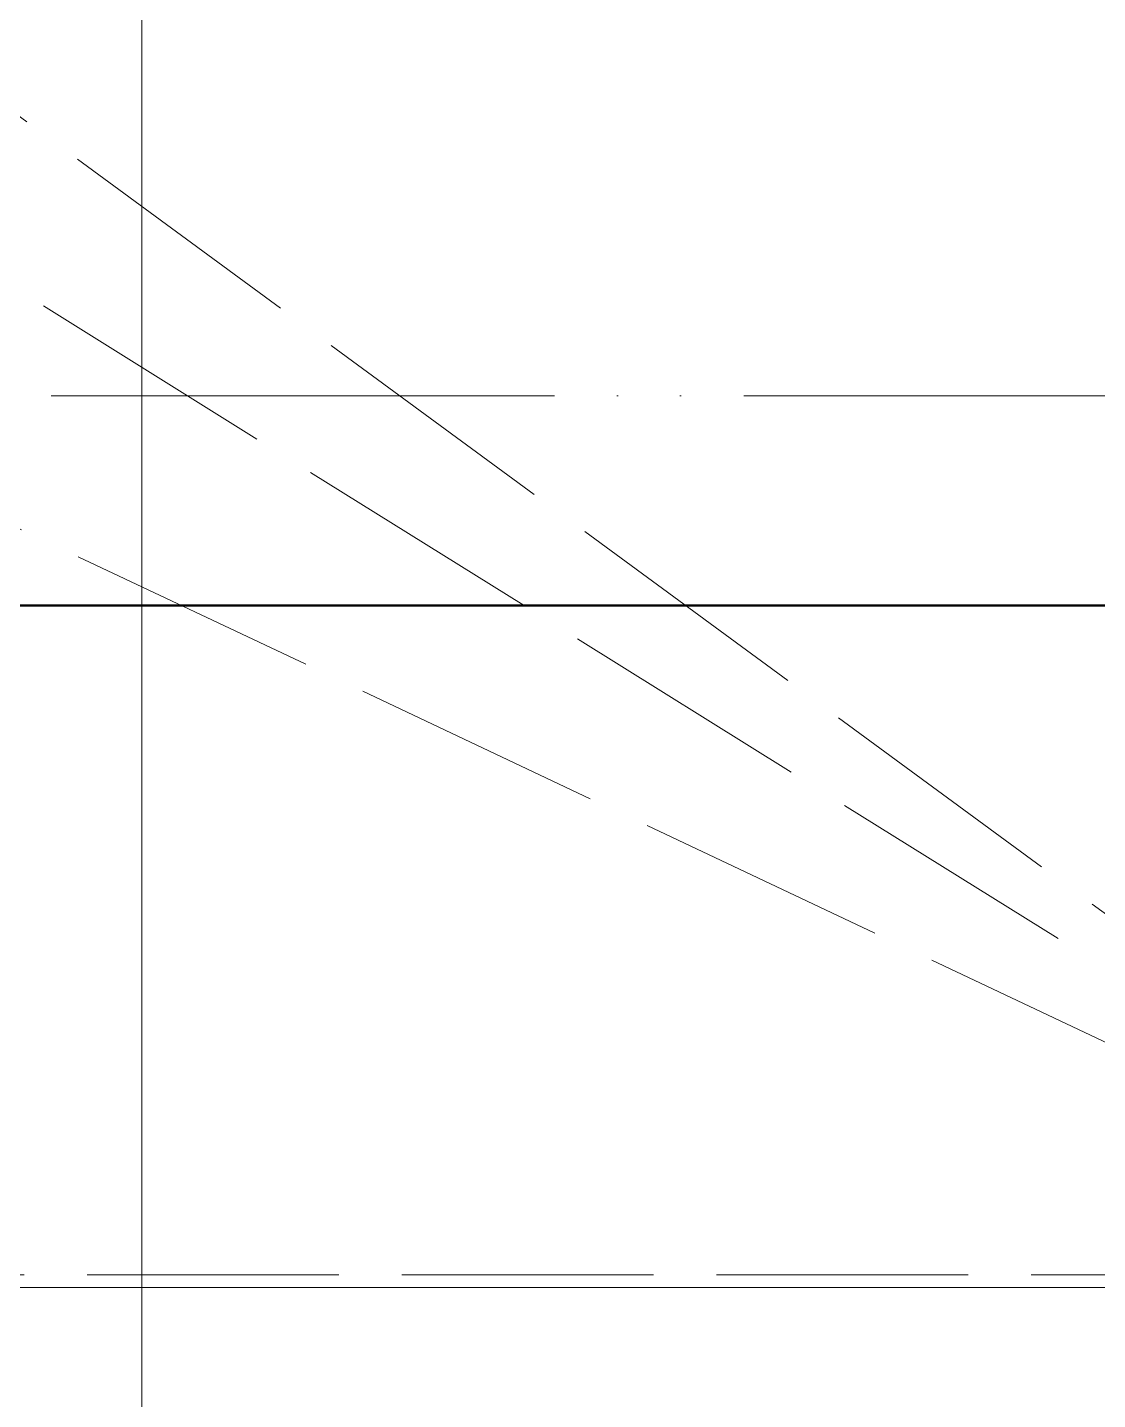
# Model space of a CAD drawing. Header units: millimetres. Extents: x 163705 to 1616509, y 81827 to 302547.
# Drawn here: x 205473 to 205983, y 148381 to 149035 of the extents above; entities that cross this region are included whole.
import ezdxf

# ---------------------------------------------------------------- set-up
doc = ezdxf.new("R2010")
doc.units = ezdxf.units.MM
doc.header["$LTSCALE"] = 10
doc.linetypes.add('ACAD_ISO02W100', pattern=[15, 12, -3])
doc.linetypes.add('ACAD_ISO05W100', pattern=[33, 24, -3, 0, -3, 0, -3])
for name, color, linetype, lineweight in [('1-双点线', 8, 'ACAD_ISO05W100', 0), ('1-建筑轮廓', 7, 'Continuous', 20), ('1-虚线', 8, 'ACAD_ISO02W100', 0), ('1-设备轮廓', 2, 'Continuous', 18)]:
    doc.layers.add(name, color=color, linetype=linetype, lineweight=lineweight)

# ---------------------------------------------------------------- blocks, each defined once
blk = doc.blocks.new('G$C5C029050')
blk.add_line((23818.59, 77039.42), (23818.59, 9039.42))
at = {"layer": '1-双点线'}
blk.add_line((1, 53039.42), (92688.64, 53039.42), dxfattribs=at)
blk = doc.blocks.new('A$C2f6614b9')
at = {"layer": '1-设备轮廓', "lineweight": 50, "ltscale": 5}
blk.add_line((16925.01, 6150), (1300, 6150), dxfattribs=at)
blk = doc.blocks.new('G$CFDCBCB0A')
blk.add_lwpolyline([(250, 0), (250, 5000), (4250, 5000), (4250, 0)], close=True)
at = {"layer": '1-虚线'}
for p in [(3398.5, 626.5), (3375.8, 547.16), (3248.5, 476.5)]:
    blk.add_line(p, (4244, 6), dxfattribs=at)
blk.add_lwpolyline([(256, 6), (256, 4994), (4244, 4994), (4244, 6)], close=True, dxfattribs=at)
blk = doc.blocks.new('A$C5a2f2e4f')
at = {"layer": '1-设备轮廓'}
blk.add_blockref('G$CFDCBCB0A', (2553, 7375.13), dxfattribs=at)

msp = doc.modelspace()

# ---------------------------------------------------------------- block references
for name, p in [('A$C5a2f2e4f', (199424.833, 141059.499)), ('A$C2f6614b9', (200127.833, 142609.632))]:
    msp.add_blockref(name, p)
at = {"layer": '1-建筑轮廓'}
msp.add_blockref('G$C5C029050', (181709.24, 95820.209), dxfattribs=at)

doc.saveas('drawing.dxf')
